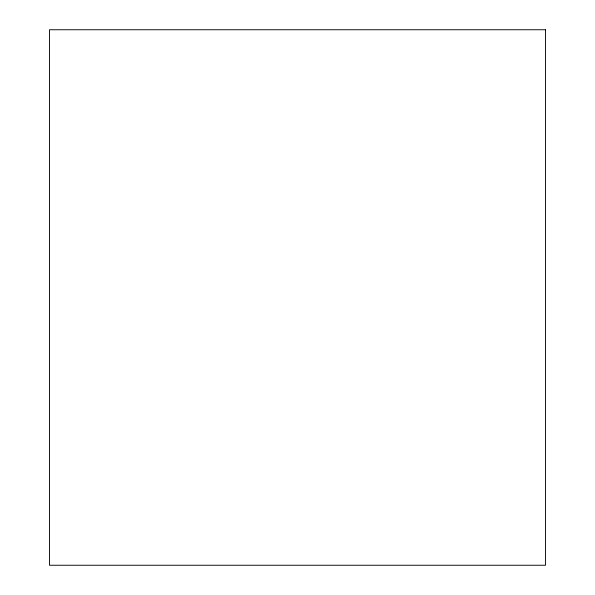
<?xml version="1.0" encoding="UTF-8"?>
<svg xmlns="http://www.w3.org/2000/svg" width="595" height="595" viewBox="0 0 595 595"><rect width="100%" height="100%" fill="white"/><g stroke="black" fill="none" stroke-linecap="round" stroke-linejoin="round"><path stroke-width="0.89" d="M545.518 29.75L49.482 29.75L49.482 565.25L545.518 565.25L545.518 29.75"/></g></svg>
